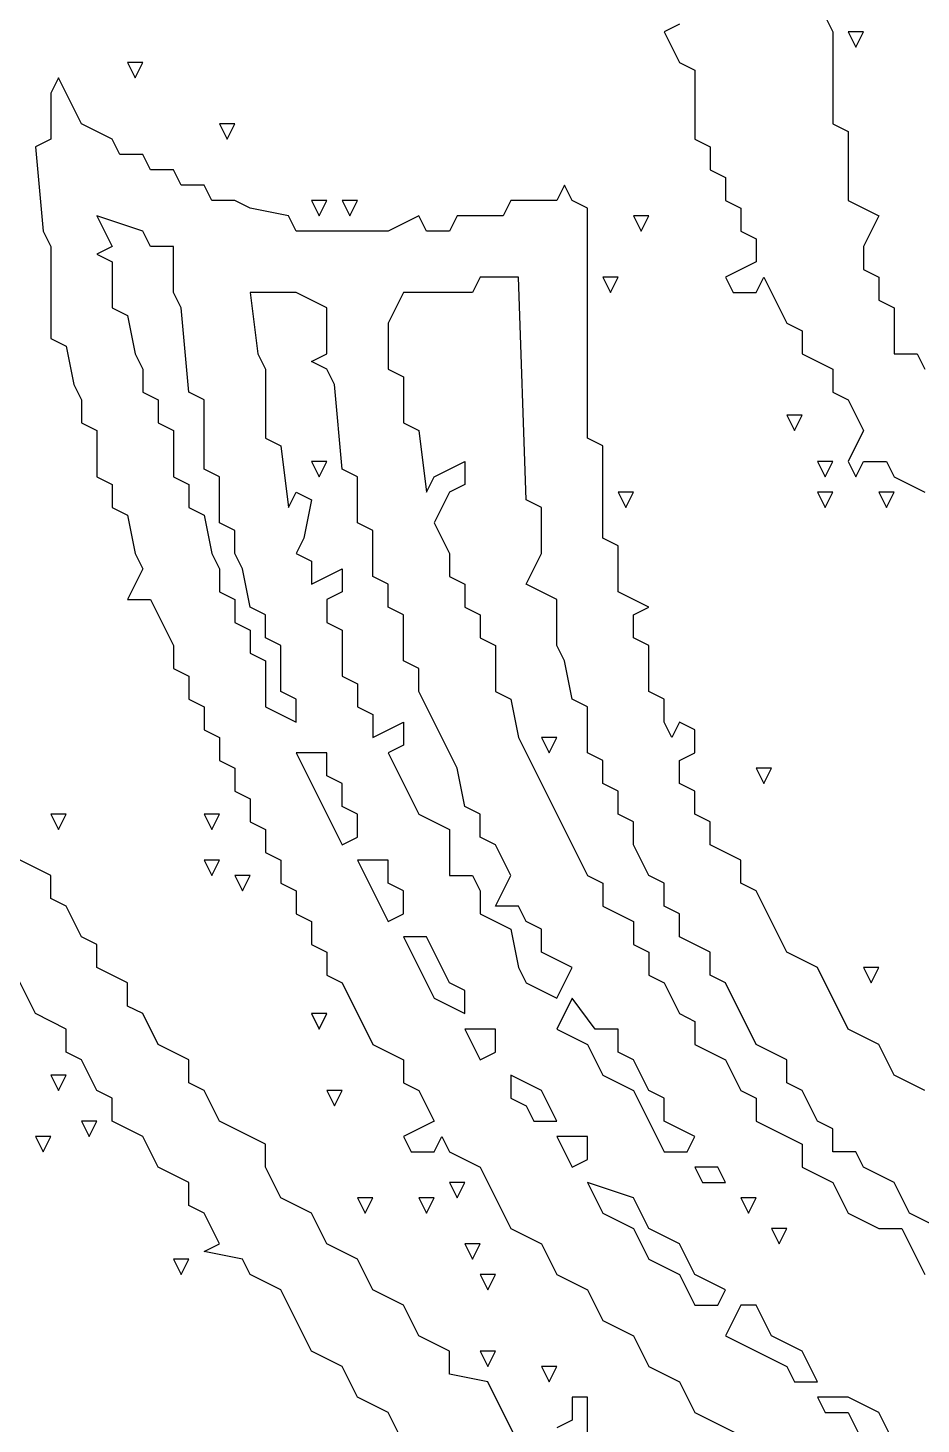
# Model space of a CAD drawing. Extents: x 11 to 152, y 0 to 170.
# Drawn here: x 66.75 to 77.44, y 103.84 to 120.53 of the extents above; entities that cross this region are included whole.
import ezdxf

# ---------------------------------------------------------------- set-up
doc = ezdxf.new("R2010")
doc.units = 0
doc.layers.add('Layer0', color=7, linetype='Continuous')

msp = doc.modelspace()

# ---------------------------------------------------------------- linework, layer by layer
at = {"layer": 'Layer0', "color": 5, "linetype": 'CONTINUOUS'}
for p, q in [((76.2891, 120.6688, 0.1), (76.3808, 120.4854, 0.1)), ((74.54693, 120.5771, 0.1), (74.36354, 120.4854, 0.1)), ((74.36354, 120.4854, 0.1), (74.54693, 120.1187, 0.1)), ((76.3808, 120.4854, 0.1), (76.3808, 119.3851, 0.1)), ((76.56419, 120.4854, 0.1), (76.65588, 120.302, 0.1)), ((76.74757, 120.4854, 0.1), (76.56419, 120.4854, 0.1)), ((76.65588, 120.302, 0.1), (76.74757, 120.4854, 0.1)), ((67.94498, 120.1187, 0.1), (68.03668, 119.9353, 0.1)), ((68.12837, 120.1187, 0.1), (67.94498, 120.1187, 0.1)), ((68.03668, 119.9353, 0.1), (68.12837, 120.1187, 0.1)), ((74.54693, 120.1187, 0.1), (74.73031, 120.027, 0.1)), ((74.73031, 120.027, 0.1), (74.73031, 119.2017, 0.1)), ((67.11974, 119.9353, 0.1), (67.02805, 119.7519, 0.1)), ((67.39482, 119.3851, 0.1), (67.11974, 119.9353, 0.1)), ((67.02805, 119.7519, 0.1), (67.02805, 119.2017, 0.1)), ((67.7616, 119.2017, 0.1), (67.39482, 119.3851, 0.1)), ((69.04531, 119.3851, 0.1), (69.137, 119.2017, 0.1)), ((69.22869, 119.3851, 0.1), (69.04531, 119.3851, 0.1)), ((69.137, 119.2017, 0.1), (69.22869, 119.3851, 0.1)), ((76.3808, 119.3851, 0.1), (76.56419, 119.2934, 0.1)), ((67.02805, 119.2017, 0.1), (66.84466, 119.11, 0.1)), ((67.85329, 119.0183, 0.1), (67.7616, 119.2017, 0.1)), ((74.73031, 119.2017, 0.1), (74.9137, 119.11, 0.1)), ((76.56419, 119.2934, 0.1), (76.56419, 118.4682, 0.1)), ((66.84466, 119.11, 0.1), (66.93635, 118.1014, 0.1)), ((68.12837, 119.0183, 0.1), (67.85329, 119.0183, 0.1)), ((68.22006, 118.835, 0.1), (68.12837, 119.0183, 0.1)), ((74.9137, 119.11, 0.1), (74.9137, 118.835, 0.1)), ((68.49515, 118.835, 0.1), (68.22006, 118.835, 0.1)), ((68.58684, 118.6516, 0.1), (68.49515, 118.835, 0.1)), ((74.9137, 118.835, 0.1), (75.09709, 118.7433, 0.1)), ((75.09709, 118.7433, 0.1), (75.09709, 118.4682, 0.1)), ((68.86192, 118.6516, 0.1), (68.58684, 118.6516, 0.1)), ((68.95361, 118.4682, 0.1), (68.86192, 118.6516, 0.1)), ((73.17152, 118.6516, 0.1), (73.07983, 118.4682, 0.1)), ((73.26321, 118.4682, 0.1), (73.17152, 118.6516, 0.1)), ((69.22869, 118.4682, 0.1), (68.95361, 118.4682, 0.1)), ((69.41208, 118.3765, 0.1), (69.22869, 118.4682, 0.1)), ((69.87055, 118.2848, 0.1), (69.41208, 118.3765, 0.1)), ((70.14563, 118.4682, 0.1), (70.23732, 118.2848, 0.1)), ((70.32902, 118.4682, 0.1), (70.14563, 118.4682, 0.1)), ((70.23732, 118.2848, 0.1), (70.32902, 118.4682, 0.1)), ((70.51241, 118.4682, 0.1), (70.6041, 118.2848, 0.1)), ((70.69579, 118.4682, 0.1), (70.51241, 118.4682, 0.1)), ((70.6041, 118.2848, 0.1), (70.69579, 118.4682, 0.1)), ((72.52967, 118.4682, 0.1), (72.43797, 118.2848, 0.1)), ((73.07983, 118.4682, 0.1), (72.52967, 118.4682, 0.1)), ((73.4466, 118.3765, 0.1), (73.26321, 118.4682, 0.1)), ((73.4466, 115.6257, 0.1), (73.4466, 118.3765, 0.1)), ((75.09709, 118.4682, 0.1), (75.28047, 118.3765, 0.1)), ((75.28047, 118.3765, 0.1), (75.28047, 118.1014, 0.1)), ((76.56419, 118.4682, 0.1), (76.93096, 118.2848, 0.1)), ((67.57821, 118.2848, 0.1), (67.7616, 117.918, 0.1)), ((68.12837, 118.1014, 0.1), (67.57821, 118.2848, 0.1)), ((69.96224, 118.1014, 0.1), (69.87055, 118.2848, 0.1)), ((71.42934, 118.2848, 0.1), (71.06257, 118.1014, 0.1)), ((71.52104, 118.1014, 0.1), (71.42934, 118.2848, 0.1)), ((71.88781, 118.2848, 0.1), (71.79612, 118.1014, 0.1)), ((72.43797, 118.2848, 0.1), (71.88781, 118.2848, 0.1)), ((73.99676, 118.2848, 0.1), (74.08846, 118.1014, 0.1)), ((74.18015, 118.2848, 0.1), (73.99676, 118.2848, 0.1)), ((74.08846, 118.1014, 0.1), (74.18015, 118.2848, 0.1)), ((76.93096, 118.2848, 0.1), (76.74757, 117.918, 0.1)), ((66.93635, 118.1014, 0.1), (67.02805, 117.918, 0.1)), ((68.22006, 117.918, 0.1), (68.12837, 118.1014, 0.1)), ((71.06257, 118.1014, 0.1), (69.96224, 118.1014, 0.1)), ((71.79612, 118.1014, 0.1), (71.52104, 118.1014, 0.1)), ((75.28047, 118.1014, 0.1), (75.46386, 118.0097, 0.1)), ((75.46386, 118.0097, 0.1), (75.46386, 117.7346, 0.1)), ((67.02805, 117.918, 0.1), (67.02805, 116.8177, 0.1)), ((67.7616, 117.918, 0.1), (67.57821, 117.8263, 0.1)), ((67.57821, 117.8263, 0.1), (67.7616, 117.7346, 0.1)), ((68.49515, 117.918, 0.1), (68.22006, 117.918, 0.1)), ((68.49515, 117.3679, 0.1), (68.49515, 117.918, 0.1)), ((76.74757, 117.918, 0.1), (76.74757, 117.6429, 0.1)), ((67.7616, 117.7346, 0.1), (67.7616, 117.1845, 0.1)), ((75.46386, 117.7346, 0.1), (75.09709, 117.5512, 0.1)), ((72.16289, 117.5512, 0.1), (72.0712, 117.3679, 0.1)), ((72.62136, 117.5512, 0.1), (72.16289, 117.5512, 0.1)), ((72.71305, 114.8921, 0.1), (72.62136, 117.5512, 0.1)), ((73.62999, 117.5512, 0.1), (73.72168, 117.3679, 0.1)), ((73.81338, 117.5512, 0.1), (73.62999, 117.5512, 0.1)), ((73.72168, 117.3679, 0.1), (73.81338, 117.5512, 0.1)), ((75.09709, 117.5512, 0.1), (75.18878, 117.3679, 0.1)), ((75.46386, 117.3679, 0.1), (75.55556, 117.5512, 0.1)), ((75.55556, 117.5512, 0.1), (75.83064, 117.0011, 0.1)), ((76.74757, 117.6429, 0.1), (76.93096, 117.5512, 0.1)), ((76.93096, 117.5512, 0.1), (76.93096, 117.2762, 0.1)), ((68.58684, 117.1845, 0.1), (68.49515, 117.3679, 0.1)), ((69.41208, 117.3679, 0.1), (69.50378, 116.6343, 0.1)), ((69.96224, 117.3679, 0.1), (69.41208, 117.3679, 0.1)), ((70.32902, 117.1845, 0.1), (69.96224, 117.3679, 0.1)), ((71.24595, 117.3679, 0.1), (71.06257, 117.0011, 0.1)), ((72.0712, 117.3679, 0.1), (71.24595, 117.3679, 0.1)), ((75.18878, 117.3679, 0.1), (75.46386, 117.3679, 0.1)), ((67.7616, 117.1845, 0.1), (67.94498, 117.0928, 0.1)), ((68.67853, 116.1758, 0.1), (68.58684, 117.1845, 0.1)), ((70.32902, 116.6343, 0.1), (70.32902, 117.1845, 0.1)), ((76.93096, 117.2762, 0.1), (77.11435, 117.1845, 0.1)), ((77.11435, 117.1845, 0.1), (77.11435, 116.6343, 0.1)), ((67.94498, 117.0928, 0.1), (68.03668, 116.6343, 0.1)), ((71.06257, 117.0011, 0.1), (71.06257, 116.4509, 0.1)), ((75.83064, 117.0011, 0.1), (76.01402, 116.9094, 0.1)), ((67.02805, 116.8177, 0.1), (67.21143, 116.726, 0.1)), ((76.01402, 116.9094, 0.1), (76.01402, 116.6343, 0.1)), ((67.21143, 116.726, 0.1), (67.30313, 116.2675, 0.1)), ((68.03668, 116.6343, 0.1), (68.12837, 116.4509, 0.1)), ((69.50378, 116.6343, 0.1), (69.59547, 116.4509, 0.1)), ((70.14563, 116.5426, 0.1), (70.32902, 116.6343, 0.1)), ((70.32902, 116.4509, 0.1), (70.14563, 116.5426, 0.1)), ((76.01402, 116.6343, 0.1), (76.3808, 116.4509, 0.1)), ((77.11435, 116.6343, 0.1), (77.38943, 116.6343, 0.1)), ((77.38943, 116.6343, 0.1), (77.48112, 116.4509, 0.1)), ((68.12837, 116.4509, 0.1), (68.12837, 116.1758, 0.1)), ((69.59547, 116.4509, 0.1), (69.59547, 115.6257, 0.1)), ((70.42071, 116.2675, 0.1), (70.32902, 116.4509, 0.1)), ((71.06257, 116.4509, 0.1), (71.24595, 116.3592, 0.1)), ((71.24595, 116.3592, 0.1), (71.24595, 115.8091, 0.1)), ((76.3808, 116.4509, 0.1), (76.3808, 116.1758, 0.1)), ((67.30313, 116.2675, 0.1), (67.39482, 116.0841, 0.1)), ((68.12837, 116.1758, 0.1), (68.31176, 116.0841, 0.1)), ((68.86192, 116.0841, 0.1), (68.67853, 116.1758, 0.1)), ((70.51241, 115.2589, 0.1), (70.42071, 116.2675, 0.1)), ((76.3808, 116.1758, 0.1), (76.56419, 116.0841, 0.1)), ((67.39482, 116.0841, 0.1), (67.39482, 115.8091, 0.1)), ((68.31176, 116.0841, 0.1), (68.31176, 115.8091, 0.1)), ((68.86192, 115.2589, 0.1), (68.86192, 116.0841, 0.1)), ((76.56419, 116.0841, 0.1), (76.74757, 115.7174, 0.1)), ((75.83064, 115.9008, 0.1), (75.92233, 115.7174, 0.1)), ((76.01402, 115.9008, 0.1), (75.83064, 115.9008, 0.1)), ((75.92233, 115.7174, 0.1), (76.01402, 115.9008, 0.1)), ((67.39482, 115.8091, 0.1), (67.57821, 115.7174, 0.1)), ((67.57821, 115.7174, 0.1), (67.57821, 115.1672, 0.1)), ((68.31176, 115.8091, 0.1), (68.49515, 115.7174, 0.1)), ((68.49515, 115.7174, 0.1), (68.49515, 115.1672, 0.1)), ((71.24595, 115.8091, 0.1), (71.42934, 115.7174, 0.1)), ((71.42934, 115.7174, 0.1), (71.52104, 114.9838, 0.1)), ((76.74757, 115.7174, 0.1), (76.56419, 115.3506, 0.1)), ((69.59547, 115.6257, 0.1), (69.77886, 115.534, 0.1)), ((69.77886, 115.534, 0.1), (69.87055, 114.8004, 0.1)), ((73.62999, 115.534, 0.1), (73.4466, 115.6257, 0.1)), ((73.62999, 114.4337, 0.1), (73.62999, 115.534, 0.1)), ((70.14563, 115.3506, 0.1), (70.23732, 115.1672, 0.1)), ((70.32902, 115.3506, 0.1), (70.14563, 115.3506, 0.1)), ((70.23732, 115.1672, 0.1), (70.32902, 115.3506, 0.1)), ((71.61273, 115.1672, 0.1), (71.9795, 115.3506, 0.1)), ((71.9795, 115.3506, 0.1), (71.9795, 115.0755, 0.1)), ((76.19741, 115.3506, 0.1), (76.2891, 115.1672, 0.1)), ((76.3808, 115.3506, 0.1), (76.19741, 115.3506, 0.1)), ((76.2891, 115.1672, 0.1), (76.3808, 115.3506, 0.1)), ((76.56419, 115.3506, 0.1), (76.65588, 115.1672, 0.1)), ((76.65588, 115.1672, 0.1), (76.74757, 115.3506, 0.1)), ((76.74757, 115.3506, 0.1), (77.02265, 115.3506, 0.1)), ((77.02265, 115.3506, 0.1), (77.11435, 115.1672, 0.1)), ((67.57821, 115.1672, 0.1), (67.7616, 115.0755, 0.1)), ((68.49515, 115.1672, 0.1), (68.67853, 115.0755, 0.1)), ((69.04531, 115.1672, 0.1), (68.86192, 115.2589, 0.1)), ((69.04531, 114.617, 0.1), (69.04531, 115.1672, 0.1)), ((70.69579, 115.1672, 0.1), (70.51241, 115.2589, 0.1)), ((70.69579, 114.617, 0.1), (70.69579, 115.1672, 0.1)), ((71.52104, 114.9838, 0.1), (71.61273, 115.1672, 0.1)), ((77.11435, 115.1672, 0.1), (77.48112, 114.9838, 0.1)), ((67.7616, 115.0755, 0.1), (67.7616, 114.8004, 0.1)), ((68.67853, 115.0755, 0.1), (68.67853, 114.8004, 0.1)), ((69.87055, 114.8004, 0.1), (69.96224, 114.9838, 0.1)), ((69.96224, 114.9838, 0.1), (70.14563, 114.8921, 0.1)), ((71.79612, 114.9838, 0.1), (71.61273, 114.617, 0.1)), ((71.9795, 115.0755, 0.1), (71.79612, 114.9838, 0.1)), ((73.81338, 114.9838, 0.1), (73.90507, 114.8004, 0.1)), ((73.99676, 114.9838, 0.1), (73.81338, 114.9838, 0.1)), ((73.90507, 114.8004, 0.1), (73.99676, 114.9838, 0.1)), ((76.19741, 114.9838, 0.1), (76.2891, 114.8004, 0.1)), ((76.3808, 114.9838, 0.1), (76.19741, 114.9838, 0.1)), ((76.2891, 114.8004, 0.1), (76.3808, 114.9838, 0.1)), ((76.93096, 114.9838, 0.1), (77.02265, 114.8004, 0.1)), ((77.11435, 114.9838, 0.1), (76.93096, 114.9838, 0.1)), ((77.02265, 114.8004, 0.1), (77.11435, 114.9838, 0.1)), ((70.14563, 114.8921, 0.1), (70.05394, 114.4337, 0.1)), ((72.89644, 114.8004, 0.1), (72.71305, 114.8921, 0.1)), ((67.7616, 114.8004, 0.1), (67.94498, 114.7087, 0.1)), ((67.94498, 114.7087, 0.1), (68.03668, 114.2503, 0.1)), ((68.67853, 114.8004, 0.1), (68.86192, 114.7087, 0.1)), ((68.86192, 114.7087, 0.1), (68.95361, 114.2503, 0.1)), ((72.89644, 114.2503, 0.1), (72.89644, 114.8004, 0.1)), ((69.22869, 114.5254, 0.1), (69.04531, 114.617, 0.1)), ((69.22869, 114.2503, 0.1), (69.22869, 114.5254, 0.1)), ((70.87918, 114.5254, 0.1), (70.69579, 114.617, 0.1)), ((70.87918, 113.9752, 0.1), (70.87918, 114.5254, 0.1)), ((71.61273, 114.617, 0.1), (71.79612, 114.2503, 0.1)), ((70.05394, 114.4337, 0.1), (69.96224, 114.2503, 0.1)), ((73.81338, 114.342, 0.1), (73.62999, 114.4337, 0.1)), ((73.81338, 113.7918, 0.1), (73.81338, 114.342, 0.1)), ((68.03668, 114.2503, 0.1), (68.12837, 114.0669, 0.1)), ((68.95361, 114.2503, 0.1), (69.04531, 114.0669, 0.1)), ((69.32039, 114.0669, 0.1), (69.22869, 114.2503, 0.1)), ((69.96224, 114.2503, 0.1), (70.14563, 114.1586, 0.1)), ((70.14563, 114.1586, 0.1), (70.14563, 113.8835, 0.1)), ((71.79612, 114.2503, 0.1), (71.79612, 113.9752, 0.1)), ((72.71305, 113.8835, 0.1), (72.89644, 114.2503, 0.1)), ((68.12837, 114.0669, 0.1), (67.94498, 113.7001, 0.1)), ((69.04531, 114.0669, 0.1), (69.04531, 113.7918, 0.1)), ((69.41208, 113.6084, 0.1), (69.32039, 114.0669, 0.1)), ((70.14563, 113.8835, 0.1), (70.51241, 114.0669, 0.1)), ((70.51241, 114.0669, 0.1), (70.51241, 113.7918, 0.1)), ((71.06257, 113.8835, 0.1), (70.87918, 113.9752, 0.1)), ((71.06257, 113.6084, 0.1), (71.06257, 113.8835, 0.1)), ((71.79612, 113.9752, 0.1), (71.9795, 113.8835, 0.1)), ((71.9795, 113.8835, 0.1), (71.9795, 113.6084, 0.1)), ((73.07983, 113.7001, 0.1), (72.71305, 113.8835, 0.1)), ((67.94498, 113.7001, 0.1), (68.22006, 113.7001, 0.1)), ((68.22006, 113.7001, 0.1), (68.49515, 113.1499, 0.1)), ((69.04531, 113.7918, 0.1), (69.22869, 113.7001, 0.1)), ((69.22869, 113.7001, 0.1), (69.22869, 113.425, 0.1)), ((70.51241, 113.7918, 0.1), (70.32902, 113.7001, 0.1)), ((70.32902, 113.7001, 0.1), (70.32902, 113.425, 0.1)), ((73.07983, 113.1499, 0.1), (73.07983, 113.7001, 0.1)), ((74.18015, 113.6084, 0.1), (73.81338, 113.7918, 0.1)), ((69.59547, 113.5167, 0.1), (69.41208, 113.6084, 0.1)), ((69.59547, 113.2416, 0.1), (69.59547, 113.5167, 0.1)), ((71.24595, 113.5167, 0.1), (71.06257, 113.6084, 0.1)), ((71.24595, 112.9666, 0.1), (71.24595, 113.5167, 0.1)), ((71.9795, 113.6084, 0.1), (72.16289, 113.5167, 0.1)), ((72.16289, 113.5167, 0.1), (72.16289, 113.2416, 0.1)), ((73.99676, 113.5167, 0.1), (74.18015, 113.6084, 0.1)), ((73.99676, 113.2416, 0.1), (73.99676, 113.5167, 0.1)), ((69.22869, 113.425, 0.1), (69.41208, 113.3333, 0.1)), ((69.41208, 113.3333, 0.1), (69.41208, 113.0583, 0.1)), ((70.32902, 113.425, 0.1), (70.51241, 113.3333, 0.1)), ((70.51241, 113.3333, 0.1), (70.51241, 112.7832, 0.1)), ((68.49515, 113.1499, 0.1), (68.49515, 112.8749, 0.1)), ((69.77886, 113.1499, 0.1), (69.59547, 113.2416, 0.1)), ((69.77886, 112.5998, 0.1), (69.77886, 113.1499, 0.1)), ((72.16289, 113.2416, 0.1), (72.34628, 113.1499, 0.1)), ((72.34628, 113.1499, 0.1), (72.34628, 112.5998, 0.1)), ((73.17152, 112.9666, 0.1), (73.07983, 113.1499, 0.1)), ((74.18015, 113.1499, 0.1), (73.99676, 113.2416, 0.1)), ((74.18015, 112.5998, 0.1), (74.18015, 113.1499, 0.1)), ((69.41208, 113.0583, 0.1), (69.59547, 112.9666, 0.1)), ((68.49515, 112.8749, 0.1), (68.67853, 112.7832, 0.1)), ((69.59547, 112.9666, 0.1), (69.59547, 112.4164, 0.1)), ((71.42934, 112.8749, 0.1), (71.24595, 112.9666, 0.1)), ((71.42934, 112.5998, 0.1), (71.42934, 112.8749, 0.1)), ((73.26321, 112.5081, 0.1), (73.17152, 112.9666, 0.1)), ((68.67853, 112.7832, 0.1), (68.67853, 112.5081, 0.1)), ((70.51241, 112.7832, 0.1), (70.69579, 112.6915, 0.1)), ((70.69579, 112.6915, 0.1), (70.69579, 112.4164, 0.1)), ((68.67853, 112.5081, 0.1), (68.86192, 112.4164, 0.1)), ((69.96224, 112.5081, 0.1), (69.77886, 112.5998, 0.1)), ((69.96224, 112.233, 0.1), (69.96224, 112.5081, 0.1)), ((71.88781, 111.6828, 0.1), (71.42934, 112.5998, 0.1)), ((72.34628, 112.5998, 0.1), (72.52967, 112.5081, 0.1)), ((72.52967, 112.5081, 0.1), (72.62136, 112.0496, 0.1)), ((73.4466, 112.4164, 0.1), (73.26321, 112.5081, 0.1)), ((74.36354, 112.5081, 0.1), (74.18015, 112.5998, 0.1)), ((74.36354, 112.233, 0.1), (74.36354, 112.5081, 0.1)), ((68.86192, 112.4164, 0.1), (68.86192, 112.1413, 0.1)), ((69.59547, 112.4164, 0.1), (69.96224, 112.233, 0.1)), ((70.69579, 112.4164, 0.1), (70.87918, 112.3247, 0.1)), ((70.87918, 112.3247, 0.1), (70.87918, 112.0496, 0.1)), ((73.4466, 111.8662, 0.1), (73.4466, 112.4164, 0.1)), ((70.87918, 112.0496, 0.1), (71.24595, 112.233, 0.1)), ((71.24595, 112.233, 0.1), (71.24595, 111.9579, 0.1)), ((74.45523, 112.0496, 0.1), (74.36354, 112.233, 0.1)), ((74.54693, 112.233, 0.1), (74.45523, 112.0496, 0.1)), ((74.73031, 112.1413, 0.1), (74.54693, 112.233, 0.1)), ((68.86192, 112.1413, 0.1), (69.04531, 112.0496, 0.1)), ((69.04531, 112.0496, 0.1), (69.04531, 111.7745, 0.1)), ((72.62136, 112.0496, 0.1), (73.4466, 110.3991, 0.1)), ((72.89644, 112.0496, 0.1), (72.98813, 111.8662, 0.1)), ((73.07983, 112.0496, 0.1), (72.89644, 112.0496, 0.1)), ((72.98813, 111.8662, 0.1), (73.07983, 112.0496, 0.1)), ((74.73031, 111.8662, 0.1), (74.73031, 112.1413, 0.1)), ((69.96224, 111.8662, 0.1), (70.51241, 110.7659, 0.1)), ((70.32902, 111.8662, 0.1), (69.96224, 111.8662, 0.1)), ((70.32902, 111.5912, 0.1), (70.32902, 111.8662, 0.1)), ((71.24595, 111.9579, 0.1), (71.06257, 111.8662, 0.1)), ((71.06257, 111.8662, 0.1), (71.42934, 111.1327, 0.1)), ((73.62999, 111.7745, 0.1), (73.4466, 111.8662, 0.1)), ((74.54693, 111.7745, 0.1), (74.73031, 111.8662, 0.1)), ((69.04531, 111.7745, 0.1), (69.22869, 111.6828, 0.1)), ((69.22869, 111.6828, 0.1), (69.22869, 111.4078, 0.1)), ((71.9795, 111.2244, 0.1), (71.88781, 111.6828, 0.1)), ((73.62999, 111.4995, 0.1), (73.62999, 111.7745, 0.1)), ((74.54693, 111.4995, 0.1), (74.54693, 111.7745, 0.1)), ((75.46386, 111.6828, 0.1), (75.55556, 111.4995, 0.1)), ((75.64725, 111.6828, 0.1), (75.46386, 111.6828, 0.1)), ((75.55556, 111.4995, 0.1), (75.64725, 111.6828, 0.1)), ((70.51241, 111.4995, 0.1), (70.32902, 111.5912, 0.1)), ((70.51241, 111.2244, 0.1), (70.51241, 111.4995, 0.1)), ((73.81338, 111.4078, 0.1), (73.62999, 111.4995, 0.1)), ((74.73031, 111.4078, 0.1), (74.54693, 111.4995, 0.1)), ((69.22869, 111.4078, 0.1), (69.41208, 111.3161, 0.1)), ((69.41208, 111.3161, 0.1), (69.41208, 111.041, 0.1)), ((73.81338, 111.1327, 0.1), (73.81338, 111.4078, 0.1)), ((74.73031, 111.1327, 0.1), (74.73031, 111.4078, 0.1)), ((70.69579, 111.1327, 0.1), (70.51241, 111.2244, 0.1)), ((72.16289, 111.1327, 0.1), (71.9795, 111.2244, 0.1)), ((67.02805, 111.1327, 0.1), (67.11974, 110.9493, 0.1)), ((67.21143, 111.1327, 0.1), (67.02805, 111.1327, 0.1)), ((67.11974, 110.9493, 0.1), (67.21143, 111.1327, 0.1)), ((68.86192, 111.1327, 0.1), (68.95361, 110.9493, 0.1)), ((69.04531, 111.1327, 0.1), (68.86192, 111.1327, 0.1)), ((68.95361, 110.9493, 0.1), (69.04531, 111.1327, 0.1)), ((69.41208, 111.041, 0.1), (69.59547, 110.9493, 0.1)), ((70.69579, 110.8576, 0.1), (70.69579, 111.1327, 0.1)), ((71.42934, 111.1327, 0.1), (71.79612, 110.9493, 0.1)), ((72.16289, 110.8576, 0.1), (72.16289, 111.1327, 0.1)), ((73.99676, 111.041, 0.1), (73.81338, 111.1327, 0.1)), ((73.99676, 110.7659, 0.1), (73.99676, 111.041, 0.1)), ((74.9137, 111.041, 0.1), (74.73031, 111.1327, 0.1)), ((74.9137, 110.7659, 0.1), (74.9137, 111.041, 0.1)), ((69.59547, 110.9493, 0.1), (69.59547, 110.6742, 0.1)), ((70.51241, 110.7659, 0.1), (70.69579, 110.8576, 0.1)), ((71.79612, 110.9493, 0.1), (71.79612, 110.3991, 0.1)), ((72.34628, 110.7659, 0.1), (72.16289, 110.8576, 0.1)), ((69.59547, 110.6742, 0.1), (69.77886, 110.5825, 0.1)), ((72.52967, 110.3991, 0.1), (72.34628, 110.7659, 0.1)), ((74.18015, 110.3991, 0.1), (73.99676, 110.7659, 0.1)), ((75.28047, 110.5825, 0.1), (74.9137, 110.7659, 0.1)), ((67.02805, 110.3991, 0.1), (66.66127, 110.5825, 0.1)), ((68.86192, 110.5825, 0.1), (68.95361, 110.3991, 0.1)), ((69.04531, 110.5825, 0.1), (68.86192, 110.5825, 0.1)), ((68.95361, 110.3991, 0.1), (69.04531, 110.5825, 0.1)), ((69.77886, 110.5825, 0.1), (69.77886, 110.3074, 0.1)), ((70.69579, 110.5825, 0.1), (71.06257, 109.849, 0.1)), ((71.06257, 110.5825, 0.1), (70.69579, 110.5825, 0.1)), ((71.06257, 110.3074, 0.1), (71.06257, 110.5825, 0.1)), ((75.28047, 110.3074, 0.1), (75.28047, 110.5825, 0.1)), ((67.02805, 110.1241, 0.1), (67.02805, 110.3991, 0.1)), ((69.22869, 110.3991, 0.1), (69.32039, 110.2157, 0.1)), ((69.41208, 110.3991, 0.1), (69.22869, 110.3991, 0.1)), ((69.32039, 110.2157, 0.1), (69.41208, 110.3991, 0.1)), ((71.79612, 110.3991, 0.1), (72.0712, 110.3991, 0.1)), ((72.0712, 110.3991, 0.1), (72.16289, 110.2157, 0.1)), ((72.34628, 110.0324, 0.1), (72.52967, 110.3991, 0.1)), ((73.4466, 110.3991, 0.1), (73.62999, 110.3074, 0.1)), ((74.36354, 110.3074, 0.1), (74.18015, 110.3991, 0.1)), ((69.77886, 110.3074, 0.1), (69.96224, 110.2157, 0.1)), ((69.96224, 110.2157, 0.1), (69.96224, 109.9407, 0.1)), ((71.24595, 110.2157, 0.1), (71.06257, 110.3074, 0.1)), ((71.24595, 109.9407, 0.1), (71.24595, 110.2157, 0.1)), ((72.16289, 110.2157, 0.1), (72.16289, 109.9407, 0.1)), ((73.62999, 110.3074, 0.1), (73.62999, 110.0324, 0.1)), ((74.36354, 110.0324, 0.1), (74.36354, 110.3074, 0.1)), ((75.46386, 110.2157, 0.1), (75.28047, 110.3074, 0.1)), ((75.83064, 109.4822, 0.1), (75.46386, 110.2157, 0.1)), ((67.21143, 110.0324, 0.1), (67.02805, 110.1241, 0.1)), ((67.39482, 109.6656, 0.1), (67.21143, 110.0324, 0.1)), ((72.62136, 110.0324, 0.1), (72.34628, 110.0324, 0.1)), ((72.71305, 109.849, 0.1), (72.62136, 110.0324, 0.1)), ((73.62999, 110.0324, 0.1), (73.99676, 109.849, 0.1)), ((74.54693, 109.9407, 0.1), (74.36354, 110.0324, 0.1)), ((69.96224, 109.9407, 0.1), (70.14563, 109.849, 0.1)), ((70.14563, 109.849, 0.1), (70.14563, 109.5739, 0.1)), ((71.06257, 109.849, 0.1), (71.24595, 109.9407, 0.1)), ((72.16289, 109.9407, 0.1), (72.52967, 109.7573, 0.1)), ((72.89644, 109.7573, 0.1), (72.71305, 109.849, 0.1)), ((73.99676, 109.849, 0.1), (73.99676, 109.5739, 0.1)), ((74.54693, 109.6656, 0.1), (74.54693, 109.9407, 0.1)), ((67.57821, 109.5739, 0.1), (67.39482, 109.6656, 0.1)), ((71.24595, 109.6656, 0.1), (71.61273, 108.932, 0.1)), ((71.52104, 109.6656, 0.1), (71.24595, 109.6656, 0.1)), ((71.79612, 109.1154, 0.1), (71.52104, 109.6656, 0.1)), ((72.52967, 109.7573, 0.1), (72.62136, 109.2988, 0.1)), ((72.89644, 109.4822, 0.1), (72.89644, 109.7573, 0.1)), ((74.9137, 109.4822, 0.1), (74.54693, 109.6656, 0.1)), ((66.84466, 108.7487, 0.1), (66.47789, 109.4822, 0.1)), ((67.57821, 109.2988, 0.1), (67.57821, 109.5739, 0.1)), ((70.14563, 109.5739, 0.1), (70.32902, 109.4822, 0.1)), ((70.32902, 109.4822, 0.1), (70.32902, 109.2071, 0.1)), ((73.26321, 109.2988, 0.1), (72.89644, 109.4822, 0.1)), ((73.99676, 109.5739, 0.1), (74.18015, 109.4822, 0.1)), ((74.18015, 109.4822, 0.1), (74.18015, 109.2071, 0.1)), ((74.9137, 109.2071, 0.1), (74.9137, 109.4822, 0.1)), ((76.19741, 109.2988, 0.1), (75.83064, 109.4822, 0.1)), ((67.94498, 109.1154, 0.1), (67.57821, 109.2988, 0.1)), ((70.32902, 109.2071, 0.1), (70.51241, 109.1154, 0.1)), ((72.62136, 109.2988, 0.1), (72.71305, 109.1154, 0.1)), ((73.07983, 108.932, 0.1), (73.26321, 109.2988, 0.1)), ((74.18015, 109.2071, 0.1), (74.36354, 109.1154, 0.1)), ((75.09709, 109.1154, 0.1), (74.9137, 109.2071, 0.1)), ((76.56419, 108.5653, 0.1), (76.19741, 109.2988, 0.1)), ((76.74757, 109.2988, 0.1), (76.83927, 109.1154, 0.1)), ((76.93096, 109.2988, 0.1), (76.74757, 109.2988, 0.1)), ((76.83927, 109.1154, 0.1), (76.93096, 109.2988, 0.1)), ((67.94498, 108.8403, 0.1), (67.94498, 109.1154, 0.1)), ((70.51241, 109.1154, 0.1), (70.87918, 108.3819, 0.1)), ((71.9795, 109.0237, 0.1), (71.79612, 109.1154, 0.1)), ((71.9795, 108.7487, 0.1), (71.9795, 109.0237, 0.1)), ((72.71305, 109.1154, 0.1), (73.07983, 108.932, 0.1)), ((74.36354, 109.1154, 0.1), (74.54693, 108.7487, 0.1)), ((75.46386, 108.3819, 0.1), (75.09709, 109.1154, 0.1)), ((68.12837, 108.7487, 0.1), (67.94498, 108.8403, 0.1)), ((71.61273, 108.932, 0.1), (71.9795, 108.7487, 0.1)), ((73.26321, 108.932, 0.1), (73.07983, 108.5653, 0.1)), ((73.5383, 108.5653, 0.1), (73.26321, 108.932, 0.1)), ((67.21143, 108.5653, 0.1), (66.84466, 108.7487, 0.1)), ((68.31176, 108.3819, 0.1), (68.12837, 108.7487, 0.1)), ((70.14563, 108.7487, 0.1), (70.23732, 108.5653, 0.1)), ((70.32902, 108.7487, 0.1), (70.14563, 108.7487, 0.1)), ((70.23732, 108.5653, 0.1), (70.32902, 108.7487, 0.1)), ((74.54693, 108.7487, 0.1), (74.73031, 108.657, 0.1)), ((74.73031, 108.657, 0.1), (74.73031, 108.3819, 0.1)), ((67.21143, 108.2902, 0.1), (67.21143, 108.5653, 0.1)), ((71.9795, 108.5653, 0.1), (72.16289, 108.1985, 0.1)), ((72.34628, 108.5653, 0.1), (71.9795, 108.5653, 0.1)), ((72.34628, 108.2902, 0.1), (72.34628, 108.5653, 0.1)), ((73.07983, 108.5653, 0.1), (73.4466, 108.3819, 0.1)), ((73.81338, 108.5653, 0.1), (73.5383, 108.5653, 0.1)), ((73.81338, 108.2902, 0.1), (73.81338, 108.5653, 0.1)), ((76.93096, 108.3819, 0.1), (76.56419, 108.5653, 0.1)), ((68.67853, 108.1985, 0.1), (68.31176, 108.3819, 0.1)), ((70.87918, 108.3819, 0.1), (71.24595, 108.1985, 0.1)), ((73.4466, 108.3819, 0.1), (73.62999, 108.0151, 0.1)), ((74.73031, 108.3819, 0.1), (75.09709, 108.1985, 0.1)), ((75.83064, 108.1985, 0.1), (75.46386, 108.3819, 0.1)), ((77.11435, 108.0151, 0.1), (76.93096, 108.3819, 0.1)), ((67.39482, 108.1985, 0.1), (67.21143, 108.2902, 0.1)), ((67.57821, 107.8317, 0.1), (67.39482, 108.1985, 0.1)), ((68.67853, 107.9234, 0.1), (68.67853, 108.1985, 0.1)), ((71.24595, 108.1985, 0.1), (71.24595, 107.9234, 0.1)), ((72.16289, 108.1985, 0.1), (72.34628, 108.2902, 0.1)), ((73.99676, 108.1985, 0.1), (73.81338, 108.2902, 0.1)), ((74.18015, 107.8317, 0.1), (73.99676, 108.1985, 0.1)), ((75.09709, 108.1985, 0.1), (75.28047, 107.8317, 0.1)), ((75.83064, 107.9234, 0.1), (75.83064, 108.1985, 0.1)), ((67.02805, 108.0151, 0.1), (67.11974, 107.8317, 0.1)), ((67.21143, 108.0151, 0.1), (67.02805, 108.0151, 0.1)), ((67.11974, 107.8317, 0.1), (67.21143, 108.0151, 0.1)), ((72.52967, 108.0151, 0.1), (72.52967, 107.74, 0.1)), ((72.89644, 107.8317, 0.1), (72.52967, 108.0151, 0.1)), ((73.62999, 108.0151, 0.1), (73.99676, 107.8317, 0.1)), ((77.48112, 107.8317, 0.1), (77.11435, 108.0151, 0.1)), ((67.7616, 107.74, 0.1), (67.57821, 107.8317, 0.1)), ((68.86192, 107.8317, 0.1), (68.67853, 107.9234, 0.1)), ((69.04531, 107.4649, 0.1), (68.86192, 107.8317, 0.1)), ((70.32902, 107.8317, 0.1), (70.42071, 107.6483, 0.1)), ((70.51241, 107.8317, 0.1), (70.32902, 107.8317, 0.1)), ((70.42071, 107.6483, 0.1), (70.51241, 107.8317, 0.1)), ((71.24595, 107.9234, 0.1), (71.42934, 107.8317, 0.1)), ((71.42934, 107.8317, 0.1), (71.61273, 107.4649, 0.1)), ((73.07983, 107.4649, 0.1), (72.89644, 107.8317, 0.1)), ((73.99676, 107.8317, 0.1), (74.36354, 107.0982, 0.1)), ((74.36354, 107.74, 0.1), (74.18015, 107.8317, 0.1)), ((75.28047, 107.8317, 0.1), (75.46386, 107.74, 0.1)), ((76.01402, 107.8317, 0.1), (75.83064, 107.9234, 0.1)), ((76.19741, 107.4649, 0.1), (76.01402, 107.8317, 0.1)), ((67.7616, 107.4649, 0.1), (67.7616, 107.74, 0.1)), ((72.52967, 107.74, 0.1), (72.71305, 107.6483, 0.1)), ((72.71305, 107.6483, 0.1), (72.80475, 107.4649, 0.1)), ((74.36354, 107.4649, 0.1), (74.36354, 107.74, 0.1)), ((75.46386, 107.74, 0.1), (75.46386, 107.4649, 0.1)), ((67.39482, 107.4649, 0.1), (67.48652, 107.2816, 0.1)), ((67.57821, 107.4649, 0.1), (67.39482, 107.4649, 0.1)), ((67.48652, 107.2816, 0.1), (67.57821, 107.4649, 0.1)), ((68.12837, 107.2816, 0.1), (67.7616, 107.4649, 0.1)), ((69.59547, 107.1899, 0.1), (69.04531, 107.4649, 0.1)), ((71.61273, 107.4649, 0.1), (71.24595, 107.2816, 0.1)), ((72.80475, 107.4649, 0.1), (73.07983, 107.4649, 0.1)), ((74.73031, 107.2816, 0.1), (74.36354, 107.4649, 0.1)), ((75.46386, 107.4649, 0.1), (76.01402, 107.1899, 0.1)), ((76.3808, 107.3732, 0.1), (76.19741, 107.4649, 0.1)), ((76.3808, 107.0982, 0.1), (76.3808, 107.3732, 0.1)), ((66.84466, 107.2816, 0.1), (66.93635, 107.0982, 0.1)), ((67.02805, 107.2816, 0.1), (66.84466, 107.2816, 0.1)), ((66.93635, 107.0982, 0.1), (67.02805, 107.2816, 0.1)), ((68.31176, 106.9148, 0.1), (68.12837, 107.2816, 0.1)), ((69.59547, 106.9148, 0.1), (69.59547, 107.1899, 0.1)), ((71.24595, 107.2816, 0.1), (71.33765, 107.0982, 0.1)), ((71.61273, 107.0982, 0.1), (71.70442, 107.2816, 0.1)), ((71.70442, 107.2816, 0.1), (71.79612, 107.0982, 0.1)), ((73.07983, 107.2816, 0.1), (73.26321, 106.9148, 0.1)), ((73.4466, 107.2816, 0.1), (73.07983, 107.2816, 0.1)), ((73.4466, 107.0065, 0.1), (73.4466, 107.2816, 0.1)), ((74.63862, 107.0982, 0.1), (74.73031, 107.2816, 0.1)), ((76.01402, 107.1899, 0.1), (76.01402, 106.9148, 0.1)), ((71.33765, 107.0982, 0.1), (71.61273, 107.0982, 0.1)), ((71.79612, 107.0982, 0.1), (72.16289, 106.9148, 0.1)), ((73.26321, 106.9148, 0.1), (73.4466, 107.0065, 0.1)), ((74.36354, 107.0982, 0.1), (74.63862, 107.0982, 0.1)), ((76.65588, 107.0982, 0.1), (76.3808, 107.0982, 0.1)), ((76.74757, 106.9148, 0.1), (76.65588, 107.0982, 0.1)), ((68.67853, 106.7314, 0.1), (68.31176, 106.9148, 0.1)), ((69.77886, 106.548, 0.1), (69.59547, 106.9148, 0.1)), ((72.16289, 106.9148, 0.1), (72.52967, 106.1812, 0.1)), ((74.73031, 106.9148, 0.1), (74.82201, 106.7314, 0.1)), ((75.00539, 106.9148, 0.1), (74.73031, 106.9148, 0.1)), ((75.09709, 106.7314, 0.1), (75.00539, 106.9148, 0.1)), ((76.01402, 106.9148, 0.1), (76.3808, 106.7314, 0.1)), ((77.11435, 106.7314, 0.1), (76.74757, 106.9148, 0.1)), ((68.67853, 106.4563, 0.1), (68.67853, 106.7314, 0.1)), ((71.79612, 106.7314, 0.1), (71.88781, 106.548, 0.1)), ((71.9795, 106.7314, 0.1), (71.79612, 106.7314, 0.1)), ((71.88781, 106.548, 0.1), (71.9795, 106.7314, 0.1)), ((73.4466, 106.7314, 0.1), (73.62999, 106.3646, 0.1)), ((73.99676, 106.548, 0.1), (73.4466, 106.7314, 0.1)), ((74.82201, 106.7314, 0.1), (75.09709, 106.7314, 0.1)), ((76.3808, 106.7314, 0.1), (76.56419, 106.3646, 0.1)), ((77.29773, 106.3646, 0.1), (77.11435, 106.7314, 0.1)), ((70.14563, 106.3646, 0.1), (69.77886, 106.548, 0.1)), ((70.69579, 106.548, 0.1), (70.78749, 106.3646, 0.1)), ((70.87918, 106.548, 0.1), (70.69579, 106.548, 0.1)), ((70.78749, 106.3646, 0.1), (70.87918, 106.548, 0.1)), ((71.42934, 106.548, 0.1), (71.52104, 106.3646, 0.1)), ((71.61273, 106.548, 0.1), (71.42934, 106.548, 0.1)), ((71.52104, 106.3646, 0.1), (71.61273, 106.548, 0.1)), ((74.18015, 106.1812, 0.1), (73.99676, 106.548, 0.1)), ((75.28047, 106.548, 0.1), (75.37217, 106.3646, 0.1)), ((75.46386, 106.548, 0.1), (75.28047, 106.548, 0.1)), ((75.37217, 106.3646, 0.1), (75.46386, 106.548, 0.1)), ((68.86192, 106.3646, 0.1), (68.67853, 106.4563, 0.1)), ((69.04531, 105.9978, 0.1), (68.86192, 106.3646, 0.1)), ((70.32902, 105.9978, 0.1), (70.14563, 106.3646, 0.1)), ((73.62999, 106.3646, 0.1), (73.99676, 106.1812, 0.1)), ((76.56419, 106.3646, 0.1), (76.93096, 106.1812, 0.1)), ((77.66451, 106.1812, 0.1), (77.29773, 106.3646, 0.1)), ((72.52967, 106.1812, 0.1), (72.89644, 105.9978, 0.1)), ((73.99676, 106.1812, 0.1), (74.18015, 105.8145, 0.1)), ((74.54693, 105.9978, 0.1), (74.18015, 106.1812, 0.1)), ((75.64725, 106.1812, 0.1), (75.73894, 105.9978, 0.1)), ((75.83064, 106.1812, 0.1), (75.64725, 106.1812, 0.1)), ((75.73894, 105.9978, 0.1), (75.83064, 106.1812, 0.1)), ((76.93096, 106.1812, 0.1), (77.20604, 106.1812, 0.1)), ((77.20604, 106.1812, 0.1), (77.48112, 105.6311, 0.1)), ((68.86192, 105.9061, 0.1), (69.04531, 105.9978, 0.1)), ((70.69579, 105.8145, 0.1), (70.32902, 105.9978, 0.1)), ((71.9795, 105.9978, 0.1), (72.0712, 105.8145, 0.1)), ((72.16289, 105.9978, 0.1), (71.9795, 105.9978, 0.1)), ((72.0712, 105.8145, 0.1), (72.16289, 105.9978, 0.1)), ((72.89644, 105.9978, 0.1), (73.07983, 105.6311, 0.1)), ((74.73031, 105.6311, 0.1), (74.54693, 105.9978, 0.1)), ((68.49515, 105.8145, 0.1), (68.58684, 105.6311, 0.1)), ((68.67853, 105.8145, 0.1), (68.49515, 105.8145, 0.1)), ((68.58684, 105.6311, 0.1), (68.67853, 105.8145, 0.1)), ((69.32039, 105.8145, 0.1), (68.86192, 105.9061, 0.1)), ((69.41208, 105.6311, 0.1), (69.32039, 105.8145, 0.1)), ((70.87918, 105.4477, 0.1), (70.69579, 105.8145, 0.1)), ((74.18015, 105.8145, 0.1), (74.54693, 105.6311, 0.1)), ((69.77886, 105.4477, 0.1), (69.41208, 105.6311, 0.1)), ((72.16289, 105.6311, 0.1), (72.25458, 105.4477, 0.1)), ((72.34628, 105.6311, 0.1), (72.16289, 105.6311, 0.1)), ((72.25458, 105.4477, 0.1), (72.34628, 105.6311, 0.1)), ((73.07983, 105.6311, 0.1), (73.4466, 105.4477, 0.1)), ((74.54693, 105.6311, 0.1), (74.73031, 105.2643, 0.1)), ((75.09709, 105.4477, 0.1), (74.73031, 105.6311, 0.1)), ((70.14563, 104.7141, 0.1), (69.77886, 105.4477, 0.1)), ((71.24595, 105.2643, 0.1), (70.87918, 105.4477, 0.1)), ((73.4466, 105.4477, 0.1), (73.62999, 105.0809, 0.1)), ((75.00539, 105.2643, 0.1), (75.09709, 105.4477, 0.1)), ((71.42934, 104.8975, 0.1), (71.24595, 105.2643, 0.1)), ((74.73031, 105.2643, 0.1), (75.00539, 105.2643, 0.1)), ((75.28047, 105.2643, 0.1), (75.09709, 104.8975, 0.1)), ((75.46386, 105.2643, 0.1), (75.28047, 105.2643, 0.1)), ((75.64725, 104.8975, 0.1), (75.46386, 105.2643, 0.1)), ((73.62999, 105.0809, 0.1), (73.99676, 104.8975, 0.1)), ((71.79612, 104.7141, 0.1), (71.42934, 104.8975, 0.1)), ((73.99676, 104.8975, 0.1), (74.18015, 104.5307, 0.1)), ((75.09709, 104.8975, 0.1), (75.83064, 104.5307, 0.1)), ((76.01402, 104.7141, 0.1), (75.64725, 104.8975, 0.1)), ((70.51241, 104.5307, 0.1), (70.14563, 104.7141, 0.1)), ((71.79612, 104.4391, 0.1), (71.79612, 104.7141, 0.1)), ((72.16289, 104.7141, 0.1), (72.25458, 104.5307, 0.1)), ((72.34628, 104.7141, 0.1), (72.16289, 104.7141, 0.1)), ((72.25458, 104.5307, 0.1), (72.34628, 104.7141, 0.1)), ((76.19741, 104.3474, 0.1), (76.01402, 104.7141, 0.1)), ((70.69579, 104.164, 0.1), (70.51241, 104.5307, 0.1)), ((72.89644, 104.5307, 0.1), (72.98813, 104.3474, 0.1)), ((73.07983, 104.5307, 0.1), (72.89644, 104.5307, 0.1)), ((72.98813, 104.3474, 0.1), (73.07983, 104.5307, 0.1)), ((74.18015, 104.5307, 0.1), (74.54693, 104.3474, 0.1)), ((75.83064, 104.5307, 0.1), (75.92233, 104.3474, 0.1)), ((72.25458, 104.3474, 0.1), (71.79612, 104.4391, 0.1)), ((72.71305, 103.4304, 0.1), (72.25458, 104.3474, 0.1)), ((74.54693, 104.3474, 0.1), (74.73031, 103.9806, 0.1)), ((75.92233, 104.3474, 0.1), (76.19741, 104.3474, 0.1)), ((71.06257, 103.9806, 0.1), (70.69579, 104.164, 0.1)), ((73.26321, 104.164, 0.1), (73.26321, 103.8889, 0.1)), ((73.4466, 104.164, 0.1), (73.26321, 104.164, 0.1)), ((73.4466, 103.6138, 0.1), (73.4466, 104.164, 0.1)), ((76.19741, 104.164, 0.1), (76.2891, 103.9806, 0.1)), ((76.56419, 104.164, 0.1), (76.19741, 104.164, 0.1)), ((76.93096, 103.9806, 0.1), (76.56419, 104.164, 0.1)), ((71.24595, 103.6138, 0.1), (71.06257, 103.9806, 0.1)), ((74.73031, 103.9806, 0.1), (75.46386, 103.6138, 0.1)), ((76.2891, 103.9806, 0.1), (76.56419, 103.9806, 0.1)), ((76.56419, 103.9806, 0.1), (76.74757, 103.6138, 0.1)), ((77.11435, 103.6138, 0.1), (76.93096, 103.9806, 0.1)), ((73.26321, 103.8889, 0.1), (73.07983, 103.7972, 0.1))]:
    msp.add_line(p, q, dxfattribs=at)

doc.saveas('drawing.dxf')
